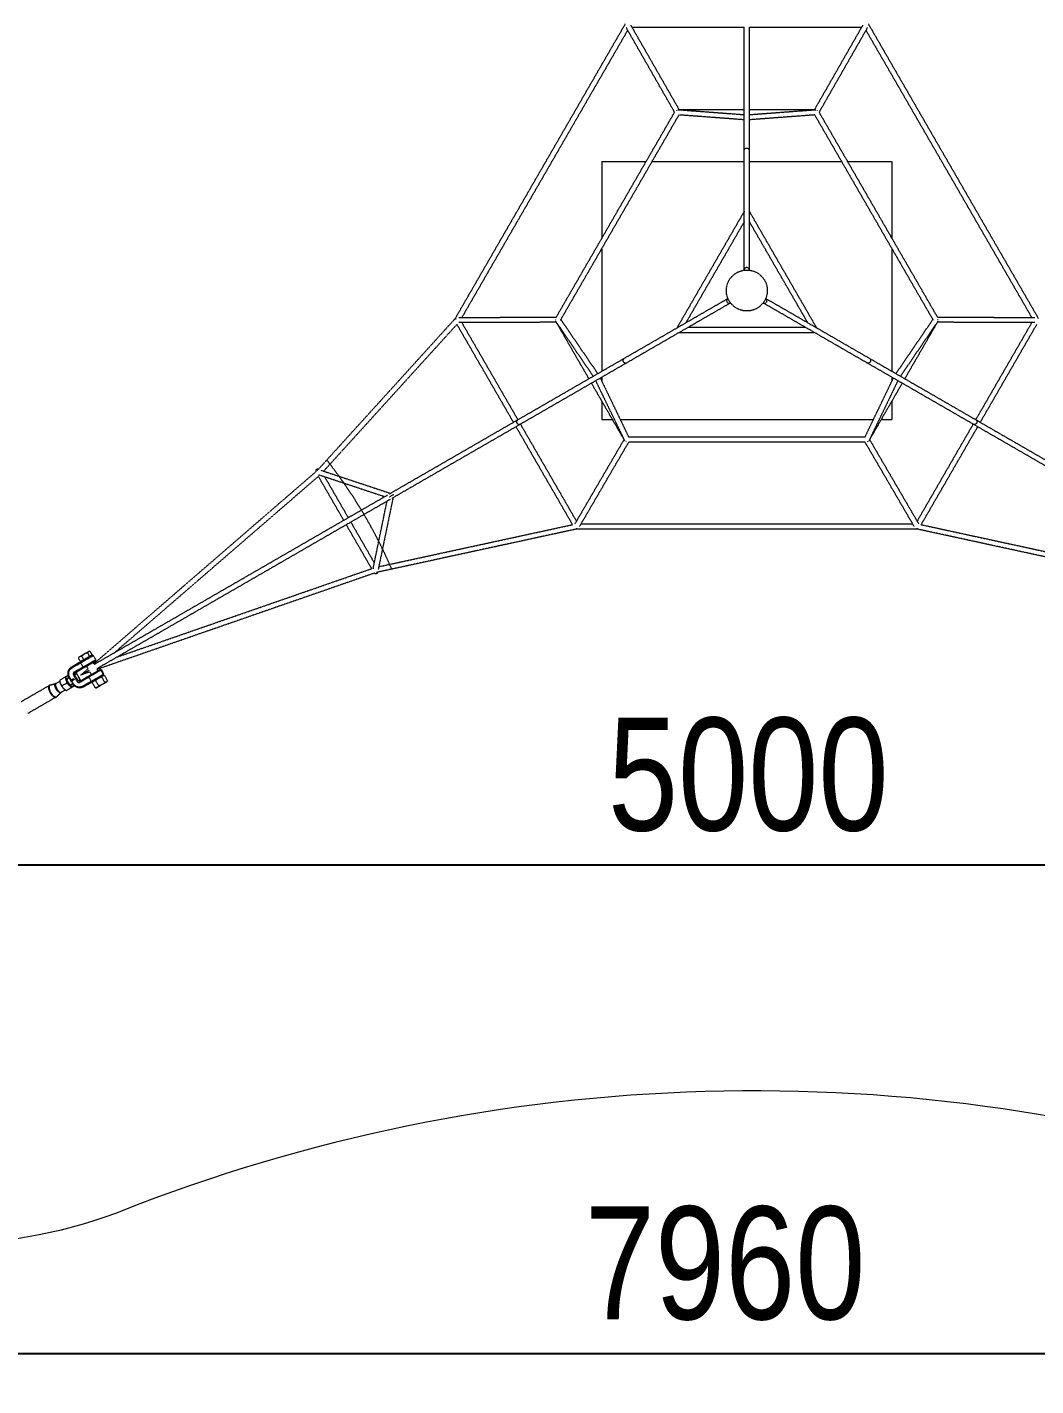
# Model space of a CAD drawing. Header units: millimetres. Extents: x -5039 to 4401, y -2892 to 4843.
# Drawn here: x -1809 to 1318, y -2892 to 1321 of the extents above; entities that cross this region are included whole.
import ezdxf

# ---------------------------------------------------------------- set-up
doc = ezdxf.new("R2010")
doc.units = ezdxf.units.MM
doc.linetypes.add('HIDDEN', pattern=[1.905, 1.27, -0.635])
for name, color, linetype in [('DIKOM_ЗОНА', 90, 'Continuous'), ('DIKOM_ОБЪЕКТ', 7, 'Continuous'), ('DIKOM_РАЗМЕР_ЗОНА', 7, 'Continuous'), ('DIKOM_РАЗМЕР_ОБЪЕКТА', 7, 'Continuous')]:
    doc.layers.add(name, color=color, linetype=linetype)
doc.styles.add('style1', font='arialbd.ttf', dxfattribs={"width": 0.8})
doc.dimstyles.new('1-50', dxfattribs={"dimtxt": 300, "dimasz": 200, "dimexe": 100, "dimexo": 0, "dimgap": 100, "dimtad": 1, "dimtxsty": 'style1', "dimcen": 200, "dimclrd": 7, "dimclre": 7, "dimclrt": 7, "dimadec": 1, "dimazin": 2, "dimtfac": 1, "dimtmove": 0, "dimatfit": 2, "dimfxl": 0, "dimlwd": 25, "dimlwe": 18, "dimarcsym": 0})

# ---------------------------------------------------------------- blocks, each defined once
blk = doc.blocks.new('*D2')
at = {"layer": 'Defpoints', "color": 0, "transparency": 16777216}
for p in [(2926.6, -897.7), (-2073, -927.6), (2926.6, -1276.3)]:
    blk.add_point(p, dxfattribs=at)
at = {"layer": 'DIKOM_РАЗМЕР_ОБЪЕКТА', "color": 7, "lineweight": 18, "transparency": 16777216}
for p, q in [((2926.6, -897.7), (2926.6, -1376.3)), ((-2073, -927.6), (-2073, -1376.3))]:
    blk.add_line(p, q, dxfattribs=at)
at = {"layer": 'DIKOM_РАЗМЕР_ОБЪЕКТА', "color": 7, "lineweight": 25, "transparency": 16777216}
blk.add_line((-1873, -1276.3), (2726.6, -1276.3), dxfattribs=at)
at = {"layer": 'DIKOM_РАЗМЕР_ОБЪЕКТА', "color": 7, "transparency": 16777216}
for points in [[(-1873, -1243), (-1873, -1309.7), (-2073, -1276.3)], [(2726.6, -1243), (2726.6, -1309.7), (2926.6, -1276.3)]]:
    blk.add_solid(points, dxfattribs=at)
at = {"layer": 'DIKOM_РАЗМЕР_ОБЪЕКТА', "color": 7, "transparency": 16777216, "insert": (426.8, -997.6), "char_height": 300, "attachment_point": 5, "style": 'style1'}
blk.add_mtext('{\\fArial|b0|i0|c204|p34;\\H1.16667x;5000}', dxfattribs=at)
blk = doc.blocks.new('*D3')
at = {"layer": 'Defpoints', "color": 0, "transparency": 16777216}
for p in [(822.4, 3342.8), (-3856.6, -927.6), (-2053, -927.6)]:
    blk.add_point(p, dxfattribs=at)
at = {"layer": 'DIKOM_РАЗМЕР_ОБЪЕКТА', "color": 7, "lineweight": 18, "transparency": 16777216}
for p, q in [((822.4, 3342.8), (-3956.6, 3342.8)), ((-2053, -927.6), (-3956.6, -927.6))]:
    blk.add_line(p, q, dxfattribs=at)
at = {"layer": 'DIKOM_РАЗМЕР_ОБЪЕКТА', "color": 7, "lineweight": 25, "transparency": 16777216}
blk.add_line((-3856.6, 3142.8), (-3856.6, -727.6), dxfattribs=at)
at = {"layer": 'DIKOM_РАЗМЕР_ОБЪЕКТА', "color": 7, "transparency": 16777216}
for points in [[(-3889.9, 3142.8), (-3823.2, 3142.8), (-3856.6, 3342.8)], [(-3889.9, -727.6), (-3823.2, -727.6), (-3856.6, -927.6)]]:
    blk.add_solid(points, dxfattribs=at)
at = {"layer": 'DIKOM_РАЗМЕР_ОБЪЕКТА', "color": 7, "transparency": 16777216, "insert": (-4135.3, 1207.6), "char_height": 300, "attachment_point": 5, "rotation": 90, "style": 'style1'}
blk.add_mtext('{\\fArial|b0|i0|c204|p34;\\H1.16667x;4270}', dxfattribs=at)
blk = doc.blocks.new('*D0')
at = {"layer": 'Defpoints', "color": 0, "transparency": 16777216}
for p in [(358.5, 4841.5), (-4563.2, -2451), (-2073, -2451)]:
    blk.add_point(p, dxfattribs=at)
at = {"layer": 'DIKOM_РАЗМЕР_ЗОНА', "color": 7, "lineweight": 18, "transparency": 16777216}
for p, q in [((358.5, 4841.5), (-4663.2, 4841.5)), ((-2073, -2451), (-4663.2, -2451))]:
    blk.add_line(p, q, dxfattribs=at)
at = {"layer": 'DIKOM_РАЗМЕР_ЗОНА', "color": 7, "lineweight": 25, "transparency": 16777216}
blk.add_line((-4563.2, 4641.5), (-4563.2, -2251), dxfattribs=at)
at = {"layer": 'DIKOM_РАЗМЕР_ЗОНА', "color": 7, "transparency": 16777216}
for points in [[(-4596.6, 4641.5), (-4529.9, 4641.5), (-4563.2, 4841.5)], [(-4596.6, -2251), (-4529.9, -2251), (-4563.2, -2451)]]:
    blk.add_solid(points, dxfattribs=at)
at = {"layer": 'DIKOM_РАЗМЕР_ЗОНА', "color": 7, "transparency": 16777216, "insert": (-4842, 1281.4), "char_height": 300, "attachment_point": 5, "rotation": 90, "style": 'style1'}
blk.add_mtext('{\\fArial|b0|i0|c204|p34;\\H1.16667x;7290}', dxfattribs=at)
blk = doc.blocks.new('*D1')
at = {"layer": 'Defpoints', "color": 0, "transparency": 16777216}
for p in [(4399.8, -888), (-3556.8, -927.6), (4399.8, -2791.6)]:
    blk.add_point(p, dxfattribs=at)
at = {"layer": 'DIKOM_РАЗМЕР_ЗОНА', "color": 7, "lineweight": 18, "transparency": 16777216}
for p, q in [((4399.8, -888), (4399.8, -2891.6)), ((-3556.8, -927.6), (-3556.8, -2891.6))]:
    blk.add_line(p, q, dxfattribs=at)
at = {"layer": 'DIKOM_РАЗМЕР_ЗОНА', "color": 7, "lineweight": 25, "transparency": 16777216}
blk.add_line((-3356.8, -2791.6), (4199.8, -2791.6), dxfattribs=at)
at = {"layer": 'DIKOM_РАЗМЕР_ЗОНА', "color": 7, "transparency": 16777216}
for points in [[(-3356.8, -2758.3), (-3356.8, -2825), (-3556.8, -2791.6)], [(4199.8, -2758.3), (4199.8, -2825), (4399.8, -2791.6)]]:
    blk.add_solid(points, dxfattribs=at)
at = {"layer": 'DIKOM_РАЗМЕР_ЗОНА', "color": 7, "transparency": 16777216, "insert": (354.9, -2512.9), "char_height": 300, "attachment_point": 5, "style": 'style1'}
blk.add_mtext('{\\fArial|b0|i0|c204|p34;\\H1.16667x;7960}', dxfattribs=at)

msp = doc.modelspace()

# ---------------------------------------------------------------- linework, layer by layer
at = {"layer": 'DIKOM_ЗОНА', "color": 3, "lineweight": 15}
msp.add_lwpolyline([(-2918.292, 277.042, 0.20672135), (-1077.954, 3342.828, -0.95849949), (1916.663, 3469.796, 0.19801414), (3714.001, 309.588, -0.96470152), (2180.849, -2266.811, 0.17582745), (-1468.121, -2330.618, -0.90099565)], format="xyb", close=True, dxfattribs=at)
at = {"layer": 'DIKOM_ОБЪЕКТ', "color": 7, "linetype": 'HIDDEN', "lineweight": 15}
for p, q in [((-481.681, 417.3), (45.63, 1330.63)), ((52.953, 1311.314), (-461.291, 420.616)), ((198.421, 1056.98), (48.356, 1319.351)), ((62.202, 1327.37), (212.288, 1064.961)), ((414.361, 1319.37), (66.777, 1319.37)), ((414.361, 939.185), (414.361, 1320.611)), ((430.361, 939.185), (430.361, 1320.611)), ((777.944, 1319.37), (430.361, 1319.37)), ((632.434, 1064.961), (782.52, 1327.37)), ((796.366, 1319.351), (646.301, 1056.98)), ((1306.013, 420.616), (791.769, 1311.314)), ((799.092, 1330.63), (1326.403, 417.3)), ((-168.298, 421.804), (198.421, 1056.98)), ((203.884, 1063.48), (205.188, 1061.221)), ((208.426, 1064.925), (414.361, 1049.54)), ((212.288, 1064.961), (414.361, 1064.961)), ((430.361, 1064.961), (632.434, 1064.961)), ((430.361, 1049.54), (636.296, 1064.925)), ((640.838, 1063.48), (639.534, 1061.221)), ((646.301, 1056.98), (1013.02, 421.804)), ((-154.227, 414.175), (212.063, 1048.609)), ((414.361, 1033.495), (212.063, 1048.609)), ((632.659, 1048.609), (430.361, 1033.495)), ((632.659, 1048.609), (998.949, 414.175)), ((414.361, 568.075), (414.361, 938.862)), ((430.361, 568.075), (430.361, 938.862)), ((-27.639, 904.238), (110.235, 904.238)), ((-27.639, 904.238), (-27.639, 665.432)), ((128.711, 904.238), (414.361, 904.238)), ((430.361, 904.238), (716.011, 904.238)), ((734.487, 904.238), (872.361, 904.238)), ((872.361, 904.238), (872.361, 665.432)), ((414.361, 749.738), (205.749, 388.412)), ((414.361, 717.738), (233.464, 404.416)), ((638.973, 388.412), (430.361, 749.738)), ((611.258, 404.416), (430.361, 717.738)), ((-27.639, 633.432), (-27.639, 253.668)), ((872.361, 633.432), (872.361, 253.668)), ((41.969, 293.856), (363.182, 479.308)), ((371.223, 465.475), (49.965, 279.997)), ((794.756, 279.997), (473.499, 465.475)), ((481.54, 479.308), (802.753, 293.856)), ((-470.55, 420.579), (-168.298, 421.804)), ((1013.02, 421.804), (1315.272, 420.579)), ((-909.403, -53.763), (-481.684, 417.298)), ((-476.627, 399.066), (-889.65, -55.811)), ((-476.627, 399.066), (-301.421, 95.6)), ((-168.276, 405.804), (-470.572, 404.578)), ((-461.356, 404.616), (-287.564, 103.6)), ((-171.195, 413.823), (-168.587, 413.823)), ((-53.884, 238.515), (-170.253, 409.281)), ((-67.24, 230.804), (-168.276, 405.804)), ((-154.227, 414.175), (-39.989, 246.537)), ((241.464, 390.559), (603.258, 390.559)), ((884.711, 246.537), (998.949, 414.175)), ((1014.975, 409.281), (898.606, 238.515)), ((1012.998, 405.804), (911.962, 230.804)), ((1315.294, 404.578), (1012.998, 405.804)), ((1015.917, 413.823), (1013.309, 413.823)), ((1132.286, 103.6), (1306.078, 404.616)), ((1146.143, 95.6), (1321.349, 399.066)), ((213.751, 374.559), (630.971, 374.559)), ((-288.634, 102.982), (41.676, 293.687)), ((49.937, 279.981), (-280.736, 89.067)), ((49.965, 279.997), (49.955, 279.991)), ((794.767, 279.991), (794.756, 279.997)), ((1125.458, 89.067), (794.785, 279.981)), ((803.046, 293.687), (1133.355, 102.982)), ((41.797, 41.948), (-59.24, 216.948)), ((43.813, 38.509), (-45.884, 224.658)), ((-31.989, 232.681), (56.071, 49.929)), ((-27.639, 235.195), (-27.639, 223.652)), ((788.651, 49.929), (876.711, 232.681)), ((890.606, 224.658), (800.909, 38.509)), ((903.962, 216.948), (802.925, 41.948)), ((872.361, 235.195), (872.361, 223.652)), ((-27.639, 162.214), (-27.639, 104.238)), ((872.361, 162.214), (872.361, 104.238)), ((-685.716, -126.273), (-288.862, 102.851)), ((-280.964, 88.935), (-677.664, -140.099)), ((-288.815, 102.877), (-288.799, 102.887)), ((-279.564, 89.743), (-105.773, -211.273)), ((-27.639, 104.238), (5.834, 104.238)), ((29.902, 104.238), (814.82, 104.238)), ((838.888, 104.238), (872.361, 104.238)), ((950.495, -211.273), (1124.286, 89.743)), ((1522.385, -140.099), (1125.686, 88.935)), ((1133.521, 102.887), (1133.537, 102.877)), ((1133.584, 102.851), (1530.438, -126.273)), ((-293.421, 81.743), (-118.215, -221.723)), ((788.651, 49.929), (56.071, 49.929)), ((962.936, -221.723), (1138.143, 81.743)), ((-110.413, -219.235), (41.797, 41.948)), ((55.642, 33.929), (-96.546, -227.217)), ((47.282, 35.41), (48.586, 37.669)), ((789.079, 33.929), (55.642, 33.929)), ((941.267, -227.217), (789.079, 33.929)), ((796.136, 37.669), (797.44, 35.41)), ((802.925, 41.948), (955.135, -219.235)), ((-1602.655, -653.446), (-913.86, -57.627)), ((-905.925, -71.918), (-1536.838, -617.669)), ((-827.336, -208.038), (-905.925, -71.918)), ((-701.151, -135.184), (-902.592, -68.376)), ((-897.955, -53.056), (-682.606, -124.478)), ((-886.393, -73.748), (-813.48, -200.038)), ((-1600.674, -654.525), (-691.878, -129.831)), ((-683.878, -143.688), (-1592.674, -668.381)), ((-736.013, -356.898), (-693.151, -149.041)), ((-674.606, -138.334), (-720.428, -360.543)), ((-685.951, -135.647), (-680.064, -132.248)), ((-680.064, -132.248), (-672.448, -127.851)), ((-740.747, -358.014), (-819.336, -221.894)), ((-805.48, -213.894), (-732.566, -340.184)), ((-104.954, -235.218), (-726.764, -370.103)), ((-718.661, -351.973), (-118.215, -221.723)), ((949.672, -235.217), (-104.95, -235.217)), ((-91.883, -219.217), (936.605, -219.217)), ((1571.486, -370.103), (949.676, -235.218)), ((962.936, -221.723), (1563.383, -351.973)), ((-732.339, -372.032), (-1592.73, -670.636)), ((-1528.838, -631.525), (-740.747, -358.014)), ((-1645.749, -630.897), (-1648.154, -632.285)), ((-1631.936, -622.922), (-1645.088, -630.515)), ((-1643.037, -650.115), (-1604.084, -627.626)), ((-1633.237, -640.069), (-1639.533, -629.164)), ((-1618.751, -615.309), (-1630.793, -622.261)), ((-1615.291, -629.708), (-1624.264, -634.889)), ((-1615.291, -629.708), (-1621.587, -618.803)), ((-1616.978, -614.285), (-1615.096, -614.285)), ((-1611.405, -627.465), (-1615.291, -629.708)), ((-1607.52, -625.222), (-1613.816, -614.316)), ((-1607.52, -625.222), (-1611.405, -627.465)), ((-1611.005, -628.158), (-1611.405, -627.465)), ((-1609.878, -626.583), (-1609.478, -627.276)), ((-1604.081, -627.624), (-1596.581, -640.614)), ((-1641.947, -646.022), (-1670.835, -662.7)), ((-1670.456, -665.946), (-1643.037, -650.115)), ((-1635.537, -663.106), (-1662.956, -678.936)), ((-1660.335, -680.887), (-1631.453, -664.212)), ((-1643.413, -645.944), (-1649.709, -635.039)), ((-1649.284, -634.241), (-1648.155, -632.285)), ((-1638.325, -643.007), (-1643.413, -645.944)), ((-1643.037, -650.115), (-1635.537, -663.106)), ((-1642.472, -687.889), (-1620.232, -668.65)), ((-1642.275, -687.78), (-1616.44, -672.865)), ((-1640.655, -645.276), (-1641.055, -644.583)), ((-1633.237, -640.069), (-1638.325, -643.007)), ((-1635.537, -663.106), (-1598.49, -641.717)), ((-1624.264, -634.889), (-1633.237, -640.069)), ((-1620.232, -668.65), (-1624.959, -660.462)), ((-1580.49, -672.893), (-1617.537, -694.283)), ((-1605.192, -649.05), (-1602.655, -653.446)), ((-1604.174, -648.462), (-1601.749, -652.663)), ((-1599.334, -645.668), (-1597.685, -644.716)), ((-1592.73, -670.636), (-1590.192, -675.031)), ((-1591.599, -670.243), (-1589.174, -674.443)), ((-1580.49, -672.893), (-1578.584, -671.793)), ((-1580.49, -672.893), (-1572.99, -685.884)), ((-1578.581, -671.791), (-1571.081, -684.782)), ((-1738.45, -719.346), (-1720.723, -714.31)), ((-1737.545, -718.965), (-1720.145, -714.049)), ((-1718.867, -713.526), (-1706.688, -706.494)), ((-1706.865, -703.075), (-1691.924, -694.448)), ((-1686.511, -713.32), (-1701.452, -721.946)), ((-1686.706, -691.436), (-1691.924, -694.448)), ((-1683.7, -689.7), (-1686.26, -691.178)), ((-1678.505, -695.996), (-1683.936, -699.132)), ((-1683.328, -696.818), (-1683.402, -698.694)), ((-1676.302, -699.822), (-1678.259, -696.432)), ((-1672.986, -702.156), (-1676.783, -695.579)), ((-1667.505, -715.049), (-1672.936, -718.184)), ((-1666.283, -713.766), (-1670.08, -707.189)), ((-1667.759, -714.618), (-1669.716, -711.228)), ((-1666.283, -713.766), (-1667.758, -714.617)), ((-1661.6, -686.813), (-1665.065, -688.814)), ((-1665.065, -688.814), (-1654.565, -707.001)), ((-1661.6, -686.813), (-1655.992, -683.576)), ((-1651.1, -705), (-1661.6, -686.813)), ((-1655.992, -683.576), (-1645.492, -701.762)), ((-1655.738, -683.429), (-1645.238, -701.615)), ((-1651.1, -705), (-1654.565, -707.001)), ((-1651.1, -705), (-1645.492, -701.762)), ((-1645.335, -706.868), (-1616.453, -690.192)), ((-1644.956, -710.113), (-1617.537, -694.283)), ((-1614.686, -678.255), (-1642.468, -687.897)), ((-1610.037, -707.273), (-1637.456, -723.104)), ((-1634.835, -725.054), (-1605.953, -708.379)), ((-1610.037, -707.273), (-1617.537, -694.283)), ((-1609.959, -686.443), (-1614.686, -678.255)), ((-1610.037, -707.273), (-1572.99, -685.884)), ((-1597.645, -727.633), (-1607.209, -711.069)), ((-1606.759, -710.224), (-1605.564, -708.155)), ((-1586.876, -721.416), (-1596.439, -704.851)), ((-1567.883, -710.45), (-1577.446, -693.885)), ((-1575.923, -717.056), (-1563.181, -709.7)), ((-1572.99, -685.884), (-1571.084, -684.783)), ((-1572.569, -689.105), (-1570.577, -689.105)), ((-1569.222, -689.137), (-1559.659, -705.702)), ((-1562.659, -709.399), (-1561.308, -708.619)), ((-1560.308, -706.891), (-1561.304, -708.616)), ((-1827.311, -770.362), (-1740.48, -720.23)), ((-1719.48, -756.604), (-1806.311, -806.735)), ((-1704.474, -742.453), (-1717.699, -755.288)), ((-1703.959, -742.083), (-1716.917, -754.694)), ((-1690.69, -734.208), (-1702.867, -741.238)), ((-1687.815, -736.07), (-1672.874, -727.444)), ((-1672.874, -727.444), (-1667.656, -724.432)), ((-1672.29, -717.941), (-1670.628, -718.814)), ((-1667.178, -724.156), (-1664.65, -722.696)), ((-1594.299, -727.666), (-1596.689, -727.666)), ((-1591.067, -725.8), (-1577.133, -717.755))]:
    msp.add_line(p, q, dxfattribs=at)
msp.add_circle((422.361, 504.238), 63.5, dxfattribs=at)
for centre, radius, start, end in [((46.7, 285.696), 6.568, 268.343085, 299.527776), ((798.022, 285.696), 6.568, 240.472224, 271.656915), ((-2057.03, -951.057), 1500, 23.220854, 38.304067), ((-897.388, -52.798), 16.424, 244.492031, 251.528207), ((-719.921, -360.181), 16.424, 168.471793, 175.507969), ((-1606.679, -629.124), 3, 30, 120), ((-1637.4, -641.085), 13.714, 150.061044, 153.840564), ((-1640.425, -648.605), 3.017, 153.140612, 210.030524), ((-1640.454, -648.624), 3, 120, 152.573134), ((-1632.923, -661.598), 3.017, 209.969476, 266.859388), ((-1632.954, -661.614), 3, 267.426866, 300), ((-1599.179, -642.114), 3, 300, 30), ((-1581.179, -673.291), 3, 30, 120), ((-1722.954, -706.443), 8.177, 285.833412, 299.984963), ((-1719.148, -717.058), 3.168, 99.637653, 119.806408), ((-1721.383, -709.193), 5.01, 285.862613, 296.447908), ((-1710.485, -734.17), 51.913, 54.533207, 58.93893), ((-1682.332, -700.559), 2.15, 101.383908, 119.851987), ((-1614.954, -692.791), 3, 120, 152.573567), ((-1607.423, -705.766), 3.017, 209.968555, 266.861426), ((-1607.454, -705.782), 3, 267.426433, 300), ((-1594.183, -717.467), 14.513, 150.060631, 153.840436), ((-1573.679, -686.282), 3, 300, 30), ((-1736.219, -727.212), 8.177, 105.833412, 119.984962), ((-1734.261, -730.606), 12.095, 106.579052, 119.033557), ((-1736.477, -722.773), 3.954, 105.66476, 119.932294), ((-1723.396, -749.423), 8.177, 300.015038, 314.166588), ((-1725.356, -746.03), 12.095, 300.966443, 313.420948), ((-1719.68, -751.866), 3.954, 300.067706, 314.33524), ((-1698.777, -748.319), 8.177, 120.015037, 134.166588), ((-1706.067, -739.715), 3.168, 300.193592, 320.362347), ((-1700.373, -745.584), 5.01, 123.552092, 134.137387), ((-1673.37, -716.082), 2.15, 300.148013, 318.616092), ((-1716.145, -723.66), 51.504, 1.072539, 5.516416), ((-1596.673, -713.153), 14.513, 266.159564, 269.939369)]:
    msp.add_arc(centre, radius, start, end, dxfattribs=at)
for points, knots in [([(414.361, 938.862), (414.36, 939.336), (414.467, 940.274), (415.087, 942.099), (416.605, 944.096), (419.266, 945.657), (421.322, 946.016), (422.361, 946.016)], [0, 0, 0, 0, 1.42158453, 2.81778327, 5.7434726, 8.79393727, 11.91098301, 11.91098301, 11.91098301, 11.91098301]), ([(422.361, 946.016), (422.889, 946.016), (423.929, 945.923), (425.92, 945.384), (428.117, 944.096), (429.928, 941.713), (430.363, 939.801), (430.361, 938.862)], [0, 0, 0, 0, 1.58575566, 3.11704574, 6.16751041, 9.09319974, 11.91098301, 11.91098301, 11.91098301, 11.91098301]), ([(-481.681, 417.26), (-481.663, 417.2), (-481.532, 417.033), (-481.153, 416.666), (-480.752, 416.307), (-480.281, 415.907), (-479.929, 415.617), (-479.766, 415.485)], [-37.83758767, -37.83758767, -37.83758767, -37.83758767, -35.84817243, -34.80344478, -33.72926217, -32.63432715, -31.78341137, -31.78341137, -31.78341137, -31.78341137]), ([(-156.141, 413.823), (-155.953, 413.823), (-155.561, 413.823), (-155.068, 413.823), (-154.579, 413.823), (-154.43, 413.823), (-154.43, 413.823)], [-32.13019213, -32.13019213, -32.13019213, -32.13019213, -31.24582388, -30.14331236, -29.08506304, -27.09221818, -27.09221818, -27.09221818, -27.09221818]), ([(1000.863, 413.823), (1000.675, 413.823), (1000.283, 413.823), (999.789, 413.823), (999.301, 413.823), (999.152, 413.823), (999.152, 413.823)], [22.05424422, 22.05424422, 22.05424422, 22.05424422, 22.93861247, 24.04112399, 25.09937331, 27.09221818, 27.09221818, 27.09221818, 27.09221818]), ([(38.611, 287.104), (38.587, 287.456), (38.581, 288.146), (38.751, 289.503), (39.475, 291.707), (40.851, 293.217), (41.969, 293.856)], [0, 0, 0, 0, 1.06016447, 2.06419547, 4.09786194, 7.95132734, 7.95132734, 7.95132734, 7.95132734]), ([(46.51, 279.131), (46.018, 279.143), (45.042, 279.27), (43.132, 279.922), (40.143, 282.03), (38.754, 285.023), (38.611, 287.104)], [0, 0, 0, 0, 1.47433958, 2.94129105, 6.02118288, 12.26663146, 12.26663146, 12.26663146, 12.26663146]), ([(806.111, 287.104), (806.074, 286.584), (805.906, 285.56), (805.207, 283.591), (803.72, 281.425), (801.182, 279.633), (799.193, 279.153), (798.212, 279.131)], [0, 0, 0, 0, 1.56228576, 3.10054239, 6.24544859, 9.32534041, 12.26663146, 12.26663146, 12.26663146, 12.26663146]), ([(802.753, 293.856), (803.033, 293.695), (803.56, 293.334), (804.504, 292.46), (805.841, 290.522), (806.209, 288.463), (806.111, 287.104)], [0, 0, 0, 0, 0.96973359, 1.90733977, 3.8534654, 7.95132734, 7.95132734, 7.95132734, 7.95132734]), ([(-291.187, 96.695), (-291.235, 97.03), (-291.292, 97.682), (-291.254, 98.935), (-290.942, 100.385), (-290.112, 101.881), (-289.276, 102.61), (-288.815, 102.877)], [0, 0, 0, 0, 1.01659142, 1.95978213, 3.75482991, 5.42749331, 7.02622603, 7.02622603, 7.02622603, 7.02622603]), ([(-283.727, 88.468), (-284.163, 88.519), (-285.035, 88.722), (-286.761, 89.51), (-288.704, 91.121), (-290.415, 93.694), (-291.042, 95.685), (-291.187, 96.695)], [0, 0, 0, 0, 1.31530612, 2.67461519, 5.65917509, 8.79541897, 11.85456198, 11.85456198, 11.85456198, 11.85456198]), ([(-280.782, 89.04), (-280.993, 88.917), (-281.446, 88.702), (-282.41, 88.432), (-283.199, 88.407), (-283.727, 88.468)], [-16.61630587, -16.61630587, -16.61630587, -16.61630587, -15.61519589, -14.56893683, -12.57518612, -12.57518612, -12.57518612, -12.57518612]), ([(1128.449, 88.468), (1127.921, 88.407), (1127.132, 88.432), (1126.168, 88.702), (1125.715, 88.917), (1125.504, 89.04)], [37.76686062, 37.76686062, 37.76686062, 37.76686062, 39.76061133, 40.80687039, 41.80798037, 41.80798037, 41.80798037, 41.80798037]), ([(1135.909, 96.695), (1135.836, 96.19), (1135.609, 95.193), (1134.852, 93.265), (1133.426, 91.121), (1131.141, 89.226), (1129.337, 88.57), (1128.449, 88.468)], [0, 0, 0, 0, 1.52996336, 3.05914301, 6.19538689, 9.17994679, 11.85456198, 11.85456198, 11.85456198, 11.85456198]), ([(1133.537, 102.877), (1133.761, 102.747), (1134.196, 102.437), (1134.961, 101.652), (1135.664, 100.385), (1136.047, 98.601), (1136.001, 97.341), (1135.909, 96.695)], [0, 0, 0, 0, 0.77680537, 1.59873272, 3.27139612, 5.0664439, 7.02622603, 7.02622603, 7.02622603, 7.02622603]), ([(-914.273, -54.572), (-914.328, -55.297), (-914.228, -56.328), (-913.955, -57.331), (-913.86, -57.627)], [0, 0, 0, 0, 2.80239954, 3.9888207, 3.9888207, 3.9888207, 3.9888207]), ([(-906.301, -50.348), (-906.83, -50.225), (-907.853, -50.05), (-909.748, -50.019), (-911.88, -50.507), (-913.771, -52.199), (-914.211, -53.783), (-914.273, -54.572)], [0, 0, 0, 0, 1.63508716, 3.08595849, 5.70282281, 8.03237453, 10.43043861, 10.43043861, 10.43043861, 10.43043861]), ([(-104.985, -235.197), (-105.028, -235.151), (-105.107, -234.954), (-105.235, -234.442), (-105.345, -233.916), (-105.456, -233.308), (-105.531, -232.858), (-105.565, -232.651)], [12.57685984, 12.57685984, 12.57685984, 12.57685984, 14.56627508, 15.61100273, 16.68518534, 17.78012036, 18.63103614, 18.63103614, 18.63103614, 18.63103614]), ([(949.707, -235.197), (949.75, -235.151), (949.829, -234.954), (949.957, -234.442), (950.067, -233.916), (950.178, -233.308), (950.253, -232.858), (950.286, -232.651)], [-37.83758767, -37.83758767, -37.83758767, -37.83758767, -35.84817243, -34.80344478, -33.72926217, -32.63432715, -31.78341137, -31.78341137, -31.78341137, -31.78341137]), ([(-729.899, -373.917), (-730.555, -373.601), (-731.398, -372.999), (-732.13, -372.261), (-732.339, -372.032)], [0, 0, 0, 0, 2.80239954, 3.9888207, 3.9888207, 3.9888207, 3.9888207]), ([(-722.255, -369.125), (-722.413, -369.644), (-722.774, -370.618), (-723.694, -372.274), (-725.183, -373.877), (-727.594, -374.668), (-729.185, -374.257), (-729.899, -373.917)], [0, 0, 0, 0, 1.63508716, 3.08595849, 5.70282281, 8.03237453, 10.43043861, 10.43043861, 10.43043861, 10.43043861]), ([(-1645.425, -630.709), (-1644.561, -630.211), (-1643.622, -629.846), (-1641.647, -629.353), (-1640.608, -629.219), (-1639.533, -629.164)], [3, 3, 3, 3, 3.5, 3.5, 4, 4, 4, 4]), ([(-1631.364, -622.591), (-1629.841, -621.712), (-1628.243, -620.967), (-1624.974, -619.727), (-1623.296, -619.224), (-1621.587, -618.803)], [2.04719755, 2.04719755, 2.04719755, 2.04719755, 2.54719755, 2.54719755, 3.04719755, 3.04719755, 3.04719755, 3.04719755]), ([(-1621.587, -618.803), (-1621.198, -618.015), (-1620.756, -617.287), (-1619.739, -616.054), (-1619.162, -615.547), (-1618.505, -615.167)], [2, 2, 2, 2, 2.5, 2.5, 3, 3, 3, 3]), ([(-1618.505, -615.167), (-1617.848, -614.788), (-1617.104, -614.538), (-1615.525, -614.277), (-1614.687, -614.259), (-1613.816, -614.316)], [3, 3, 3, 3, 3.5, 3.5, 4, 4, 4, 4]), ([(-1678.259, -696.432), (-1681.6, -690.646), (-1682.75, -683.868), (-1681.402, -677.555), (-1680.042, -671.183), (-1676.245, -665.824), (-1670.835, -662.7)], [0, 0, 0, 0, 20.33835083, 20.33835083, 20.33835083, 40.87682634, 40.87682634, 40.87682634, 40.87682634]), ([(-1701.452, -721.946), (-1702.299, -720.64), (-1703.078, -719.281), (-1704.443, -716.406), (-1705.029, -714.88), (-1705.488, -713.278)], [-3, -3, -3, -3, -2.5, -2.5, -2, -2, -2, -2]), ([(-1687.888, -703.117), (-1687.429, -704.718), (-1687.097, -706.391), (-1686.659, -709.801), (-1686.548, -711.547), (-1686.511, -713.32)], [-5, -5, -5, -5, -4.5, -4.5, -4, -4, -4, -4]), ([(-1676.306, -699.824), (-1676.205, -699.998), (-1675.975, -700.335), (-1675.439, -700.97), (-1674.699, -701.624), (-1673.908, -702.093), (-1673.322, -702.233), (-1673.083, -702.194), (-1672.986, -702.156)], [0, 0, 0, 0, 0.60356452, 1.22387477, 2.48552501, 3.56257338, 3.95547784, 4.27080969, 4.27080969, 4.27080969, 4.27080969]), ([(-1672.986, -702.156), (-1671.584, -701.596), (-1669.174, -700.677), (-1666.357, -699.768), (-1664.645, -699.376), (-1663.762, -699.275), (-1663.117, -699.304), (-1662.683, -699.562), (-1662.674, -699.964), (-1662.788, -700.271), (-1663.023, -700.719), (-1663.517, -701.37), (-1664.76, -702.709), (-1666.97, -704.687), (-1668.952, -706.303), (-1670.08, -707.189)], [0, 0, 0, 0, 4.52881814, 7.73569851, 8.87602633, 9.7903833, 10.39762988, 10.80133903, 11.20341627, 11.46817964, 11.81477676, 12.70291133, 13.91982298, 17.2893395, 21.59249834, 21.59249834, 21.59249834, 21.59249834]), ([(-1670.08, -707.189), (-1670.161, -707.254), (-1670.315, -707.442), (-1670.486, -708.019), (-1670.477, -708.939), (-1670.238, -710.104), (-1669.922, -710.876), (-1669.72, -711.23)], [0, 0, 0, 0, 0.31558375, 0.70811481, 1.7855829, 3.04749462, 4.27067225, 4.27067225, 4.27067225, 4.27067225]), ([(-1634.835, -725.054), (-1640.245, -728.178), (-1646.785, -728.786), (-1652.983, -726.778), (-1659.124, -724.789), (-1664.419, -720.404), (-1667.759, -714.618)], [0, 0, 0, 0, 20.53847551, 20.53847551, 20.53847551, 40.87682634, 40.87682634, 40.87682634, 40.87682634]), ([(-1607.209, -711.069), (-1606.589, -710.113), (-1605.917, -709.231), (-1604.514, -707.779), (-1603.795, -707.183), (-1603.014, -706.691)], [5.188790205, 5.188790205, 5.188790205, 5.188790205, 5.688790205, 5.688790205, 6.126313028, 6.126313028, 6.126313028, 6.126313028]), ([(-1596.439, -704.851), (-1595.149, -703.508), (-1593.8, -702.235), (-1591.113, -700.042), (-1589.786, -699.095), (-1588.394, -698.25)], [-3, -3, -3, -3, -2.5, -2.5, -2.062492655, -2.062492655, -2.062492655, -2.062492655]), ([(-1577.446, -693.885), (-1577.036, -693.052), (-1576.567, -692.282), (-1575.558, -691.058), (-1575.031, -690.575), (-1574.442, -690.195)], [5, 5, 5, 5, 5.5, 5.5, 5.937538135, 5.937538135, 5.937538135, 5.937538135]), ([(-1573.92, -689.894), (-1573.292, -689.572), (-1572.599, -689.355), (-1571.031, -689.095), (-1570.144, -689.077), (-1569.222, -689.137)], [0.0625, 0.0625, 0.0625, 0.0625, 0.5, 0.5, 1, 1, 1, 1]), ([(-1562.92, -709.549), (-1563.615, -709.95), (-1564.385, -710.211), (-1566.054, -710.491), (-1566.956, -710.511), (-1567.883, -710.45)], [3, 3, 3, 3, 3.5, 3.5, 4, 4, 4, 4]), ([(-1559.659, -705.702), (-1560.067, -706.53), (-1560.527, -707.289), (-1561.602, -708.599), (-1562.225, -709.148), (-1562.92, -709.549)], [2, 2, 2, 2, 2.5, 2.5, 3, 3, 3, 3]), ([(-1687.815, -736.07), (-1689.333, -735.152), (-1690.789, -734.183), (-1693.523, -732.098), (-1694.806, -730.974), (-1695.963, -729.776)], [2.04719755, 2.04719755, 2.04719755, 2.04719755, 2.54719755, 2.54719755, 3.04719755, 3.04719755, 3.04719755, 3.04719755]), ([(-1678.363, -719.615), (-1677.206, -720.813), (-1676.178, -722.084), (-1674.37, -724.703), (-1673.582, -726.058), (-1672.874, -727.444)], [0, 0, 0, 0, 0.5, 0.5, 1, 1, 1, 1]), ([(-1591.41, -725.998), (-1592.324, -726.526), (-1593.318, -726.911), (-1595.408, -727.434), (-1596.508, -727.575), (-1597.645, -727.633)], [0, 0, 0, 0, 0.5, 0.5, 1, 1, 1, 1]), ([(-1576.529, -717.406), (-1578.141, -718.337), (-1579.832, -719.125), (-1583.291, -720.438), (-1585.067, -720.97), (-1586.876, -721.416)], [-5, -5, -5, -5, -4.5, -4.5, -4, -4, -4, -4])]:
    msp.add_open_spline(points, degree=3, knots=knots, dxfattribs=at)
for points, weights, degree, knots in [([(430.343, 567.234), (430.361, 567.486), (430.361, 567.738), (430.361, 575.297), (422.361, 575.297), (414.361, 575.297), (414.361, 567.738), (414.361, 567.486), (414.379, 567.234)], [1, 0.999377771085, 1, 0.707106781187, 1, 0.707106781187, 1, 0.999377771084, 1], 2, [0, 0, 0, 0.50411559, 0.50411559, 13.07048621, 13.07048621, 25.63685682, 25.63685682, 26.14097241, 26.14097241, 26.14097241]), ([(359.706, 472.488), (360.082, 464.596), (367.744, 464.596), (369.959, 464.59), (371.796, 465.827)], [1, 0.707106781187, 1, 0.956038398768, 1], 2, [-50.26548246, -50.26548246, -50.26548246, -37.69911184, -37.69911184, -33.40179074, -33.40179074, -33.40179074]), ([(472.926, 465.827), (474.763, 464.59), (476.977, 464.596), (484.64, 464.596), (485.016, 472.488), (485.257, 477.535), (480.908, 479.652)], [1, 0.956038398769, 1, 0.707106781187, 1, 0.790557790218, 0.880651632626], 2, [0, 0, 0, 4.2973211, 4.2973211, 16.86369172, 16.86369172, 25.84965746, 25.84965746, 25.84965746]), ([(-1608.182, -626.527), (-1608.11, -626.486), (-1609.834, -627.481), (-1615.81, -630.932), (-1629.228, -638.678), (-1641.58, -645.81), (-1641.947, -646.022)], [0.897738348924, 0.922086361085, 1, 0.773342141338, 1, 0.787513587374, 0.973429205167], 2, [5.27469502, 5.27469502, 5.27469502, 5.74680153, 5.74680153, 7.1202023, 7.1202023, 8.40773322, 8.40773322, 8.40773322]), ([(-1631.453, -664.212), (-1631.608, -664.301), (-1618.728, -656.865), (-1605.31, -649.118), (-1599.334, -645.668)], [0.986276574964, 0.780425199421, 1, 0.773342141338, 1], 2, [3.57930255, 3.57930255, 3.57930255, 4.90978454, 4.90978454, 6.28318531, 6.28318531, 6.28318531]), ([(-1616.453, -690.192), (-1616.608, -690.282), (-1603.728, -682.846), (-1590.31, -675.099), (-1584.334, -671.648)], [0.986276574964, 0.780425199421, 1, 0.773342141338, 1], 2, [-10.55786439, -10.55786439, -10.55786439, -9.2273824, -9.2273824, -7.85398163, -7.85398163, -7.85398163]), ([(-1704.474, -742.453), (-1710.549, -745.961), (-1718.673, -731.889), (-1726.797, -717.817), (-1720.723, -714.31)], [1, 0.707106781187, 1, 0.707106781187, 1], 2, [3.36506925, 3.36506925, 3.36506925, 4.93586558, 4.93586558, 6.50666191, 6.50666191, 6.50666191]), ([(-1718.867, -713.526), (-1724.849, -716.979), (-1716.849, -730.836), (-1708.849, -744.692), (-1702.867, -741.238)], [1, 0.707106781187, 1, 0.707106781187, 1], 2, [0, 0, 0, 1.57079633, 1.57079633, 3.14159265, 3.14159265, 3.14159265]), ([(-1670.608, -718.803), (-1675.356, -721.544), (-1681.706, -710.546), (-1688.056, -699.547), (-1683.308, -696.806)], [1, 0.707106781187, 1, 0.707106781187, 1], 2, [4.14159265, 4.14159265, 4.14159265, 5.71238898, 5.71238898, 7.28318531, 7.28318531, 7.28318531]), ([(-1676.686, -699.157), (-1676.172, -702.481), (-1674.063, -706.133), (-1671.955, -709.785), (-1669.333, -711.893)], [0.983771575267, 0.926126399583, 1, 0.926126399583, 0.983771575269], 2, [-3.99855351, -3.99855351, -3.99855351, -3.26813105, -3.26813105, -2.53770859, -2.53770859, -2.53770859]), ([(-1655.275, -678.051), (-1655.827, -678.568), (-1656.193, -679.229), (-1656.337, -679.972), (-1656.571, -681.064), (-1656.375, -682.324), (-1655.738, -683.429)], [1, 0.967672841758, 0.967672841758, 1, 1, 1, 1], 3, [0, 0, 0, 0, 2.23129295, 2.23129295, 2.23129295, 6.09993253, 6.09993253, 6.09993253, 6.09993253]), ([(-1645.238, -701.615), (-1644.6, -702.72), (-1643.606, -703.519), (-1642.544, -703.863), (-1641.829, -704.109), (-1641.072, -704.123), (-1640.349, -703.904)], [1, 1, 1, 1, 0.967672841757, 0.967672841757, 1], 3, [0, 0, 0, 0, 3.86863957, 3.86863957, 3.86863957, 6.09993253, 6.09993253, 6.09993253, 6.09993253]), ([(-1605.953, -708.379), (-1606.109, -708.469), (-1593.228, -701.032), (-1579.81, -693.286), (-1573.834, -689.835), (-1572.279, -688.938), (-1572.185, -688.883)], [0.98631084206, 0.780406925208, 1, 0.773342141337, 1, 0.929169419168, 0.902607951356], 2, [-6.45079502, -6.45079502, -6.45079502, -5.1202023, -5.1202023, -3.74680153, -3.74680153, -3.31761379, -3.31761379, -3.31761379]), ([(-1740.306, -720.13), (-1748.157, -724.663), (-1737.657, -742.849), (-1727.157, -761.036), (-1719.306, -756.503)], [1, 0.707106781187, 1, 0.707106781187, 1], 2, [3.36506925, 3.36506925, 3.36506925, 4.93586558, 4.93586558, 6.50666191, 6.50666191, 6.50666191]), ([(-1738.45, -719.346), (-1746.208, -723.825), (-1735.833, -741.796), (-1725.457, -759.767), (-1717.699, -755.288)], [1, 0.707106781187, 1, 0.707106781187, 1], 2, [-3.14159265, -3.14159265, -3.14159265, -1.57079633, -1.57079633, 0, 0, 0])]:
    msp.add_rational_spline(points, weights, degree=degree, knots=knots, dxfattribs=at)
for points, weights in [([(363.813, 479.652), (359.465, 477.535), (359.706, 472.488)], [0.880651632626, 0.790557790218, 1]), ([(-1616.979, -614.286), (-1616.945, -614.266), (-1618.258, -615.025)], [0.934059378425, 0.940749120766, 0.99019577145]), ([(-1676.783, -695.579), (-1688.033, -676.094), (-1670.456, -665.946)], [1, 0.707106781187, 1]), ([(-1673.836, -664.807), (-1674.044, -664.981), (-1674.247, -665.162)], [0.942937307467, 0.939361950793, 0.935929608385]), ([(-1670.456, -665.946), (-1671.956, -663.348), (-1670.835, -662.7)], [1, 0.707106781187, 1]), ([(-1598.49, -641.717), (-1596.99, -644.315), (-1599.334, -645.668)], [1, 0.707106781187, 1]), ([(-1596.587, -640.618), (-1596.473, -640.552), (-1598.49, -641.717)], [0.902164656016, 0.923640707134, 1]), ([(-1582.682, -670.695), (-1582.61, -670.654), (-1584.334, -671.648)], [0.897738348924, 0.922086361085, 1]), ([(-1584.334, -671.648), (-1581.99, -670.295), (-1580.49, -672.893)], [1, 0.707106781183, 1]), ([(-1704.925, -715.049), (-1702.346, -722.462), (-1697.216, -728.402)], [0.974707195121, 0.891321245719, 0.974701121229]), ([(-1687.888, -703.117), (-1690.595, -693.681), (-1686.483, -691.307)], [1, 0.866025403785, 1]), ([(-1678.363, -719.615), (-1685.182, -712.553), (-1687.888, -703.117)], [1, 0.866025403784, 1]), ([(-1686.483, -691.307), (-1684.095, -689.928), (-1680.264, -692.163)], [1, 0.917554680843, 0.936579802246]), ([(-1683.402, -698.694), (-1684.814, -699.509), (-1684.783, -702.146)], [1, 0.876659930479, 0.857199171043]), ([(-1683.308, -696.806), (-1682.036, -696.072), (-1680.085, -696.908)], [1, 0.900141427758, 0.868374117517]), ([(-1682.337, -696.5), (-1681.344, -696.389), (-1680.105, -696.92)], [0.934894104947, 0.888274112291, 0.868374117517]), ([(-1678.253, -696.428), (-1678.375, -696.499), (-1676.783, -695.579)], [0.890165042945, 0.78033008589, 1]), ([(-1669.085, -715.961), (-1669.336, -718.069), (-1670.608, -718.803)], [0.868374117517, 0.900141427758, 1]), ([(-1669.105, -715.972), (-1669.264, -717.311), (-1669.857, -718.115)], [0.868374117517, 0.888274112291, 0.934894104947]), ([(-1637.456, -723.104), (-1655.033, -733.251), (-1666.283, -713.766)], [1, 0.707106781187, 1]), ([(-1662.956, -678.936), (-1668.815, -682.319), (-1665.065, -688.814)], [1, 0.707106781187, 1]), ([(-1660.335, -680.887), (-1661.456, -681.534), (-1662.956, -678.936)], [1, 0.707106781187, 1]), ([(-1661.6, -686.813), (-1663.85, -682.916), (-1660.335, -680.887)], [1, 0.707106781187, 1]), ([(-1654.727, -677.649), (-1658.242, -679.679), (-1655.992, -683.576)], [1, 0.707106781187, 1]), ([(-1655.739, -683.429), (-1655.719, -683.418), (-1655.992, -683.576)], [0.874147445041, 0.908470869121, 1]), ([(-1654.565, -707.001), (-1650.815, -713.496), (-1644.956, -710.113)], [1, 0.707106781187, 1]), ([(-1645.335, -706.868), (-1648.85, -708.897), (-1651.1, -705)], [1, 0.707106781187, 1]), ([(-1645.335, -706.868), (-1646.456, -707.515), (-1644.956, -710.113)], [1, 0.707106781187, 1]), ([(-1645.492, -701.762), (-1643.242, -705.659), (-1639.727, -703.63)], [1, 0.707106781187, 1]), ([(-1645.239, -701.616), (-1645.22, -701.605), (-1645.488, -701.76)], [0.874147445041, 0.908169717032, 0.998398259349]), ([(-1667.433, -724.302), (-1671.545, -726.676), (-1678.363, -719.615)], [1, 0.866025403785, 1]), ([(-1675.97, -717.411), (-1673.701, -718.756), (-1672.29, -717.941)], [0.857199171043, 0.876659930479, 1]), ([(-1665.065, -718.488), (-1665.045, -722.924), (-1667.433, -724.302)], [0.936579802246, 0.917554680843, 1]), ([(-1638.672, -726.778), (-1638.415, -726.692), (-1638.16, -726.6)], [0.935929608385, 0.939361950793, 0.942937307467]), ([(-1637.456, -723.104), (-1635.956, -725.702), (-1634.835, -725.054)], [1, 0.707106781187, 1]), ([(-1594.295, -727.663), (-1594.41, -727.73), (-1591.753, -726.196)], [0.935367724091, 0.921397206342, 0.990302920614])]:
    msp.add_rational_spline(points, weights, degree=2, dxfattribs=at)
for points in [[(-481.683, 417.297), (-481.686, 417.288), (-481.686, 417.275), (-481.681, 417.26)], [(-902.244, -68.486), (-902.173, -68.508), (-902.102, -68.529), (-902.031, -68.549)], [(-104.954, -235.217), (-104.964, -235.215), (-104.974, -235.209), (-104.985, -235.197)], [(949.676, -235.217), (949.686, -235.215), (949.696, -235.209), (949.707, -235.197)], [(-735.935, -356.541), (-735.918, -356.469), (-735.901, -356.398), (-735.883, -356.326)], [(-1649.709, -635.039), (-1648.535, -633.228), (-1647.158, -631.71), (-1645.425, -630.709)], [(-1639.533, -629.164), (-1637.088, -626.619), (-1634.421, -624.356), (-1631.364, -622.591)], [(-1631.431, -664.199), (-1631.496, -664.237), (-1631.562, -664.272), (-1631.629, -664.304)], [(-1705.488, -713.278), (-1706.41, -710.063), (-1706.791, -706.63), (-1706.865, -703.075)], [(-1691.924, -694.448), (-1690.227, -697.067), (-1688.811, -699.902), (-1687.888, -703.117)], [(-1686.511, -713.32), (-1683.469, -715.162), (-1680.687, -717.208), (-1678.363, -719.615)], [(-1676.495, -699.456), (-1676.488, -699.471), (-1676.481, -699.486), (-1676.475, -699.501)], [(-1669.525, -711.538), (-1669.516, -711.551), (-1669.506, -711.565), (-1669.497, -711.578)], [(-1642.5, -687.911), (-1642.514, -687.918), (-1642.445, -687.879), (-1642.275, -687.78)], [(-1602.314, -706.288), (-1600.564, -705.369), (-1598.572, -704.961), (-1596.439, -704.851)], [(-1587.178, -697.548), (-1584.117, -695.87), (-1580.844, -694.723), (-1577.446, -693.885)], [(-1567.883, -710.45), (-1570.47, -713.143), (-1573.293, -715.538), (-1576.529, -717.406)], [(-1695.963, -729.776), (-1698.286, -727.369), (-1700.033, -724.725), (-1701.452, -721.946)], [(-1586.876, -721.416), (-1588.118, -723.332), (-1589.575, -724.939), (-1591.41, -725.998)]]:
    msp.add_open_spline(points, degree=3, dxfattribs=at)

# ---------------------------------------------------------------- dimensions: what is measured, and where the dimension line sits
at = {"layer": 'DIKOM_РАЗМЕР_ЗОНА'}
dim = msp.add_linear_dim(base=(-4563.249, -2450.973), p1=(358.505, 4841.481), p2=(-2072.965, -2450.973), angle=90, text='{\\fArial|b0|i0|c204|p34;\\H1.16667x;7290}', dimstyle='1-50', dxfattribs=at)
dim.commit()
dim.dimension.update_dxf_attribs({"geometry": '*D0', "text_midpoint": (-4563.249, 1281.398), "dimtype": 160})
dim = msp.add_linear_dim(base=(4399.795, -2791.64), p1=(-3556.846, -927.552), p2=(4399.795, -887.986), text='{\\fArial|b0|i0|c204|p34;\\H1.16667x;7960}', dimstyle='1-50', dxfattribs=at)
dim.commit()
dim.dimension.update_dxf_attribs({"geometry": '*D1', "text_midpoint": (354.931, -2791.64), "dimtype": 160})
at = {"layer": 'DIKOM_РАЗМЕР_ОБЪЕКТА'}
dim = msp.add_linear_dim(base=(-3856.575, -927.552), p1=(822.361, 3342.828), p2=(-2052.965, -927.552), angle=90, text='{\\fArial|b0|i0|c204|p34;\\H1.16667x;4270}', dimstyle='1-50', dxfattribs=at)
dim.commit()
dim.dimension.update_dxf_attribs({"geometry": '*D3', "text_midpoint": (-3856.575, 1207.638), "dimtype": 160})
dim = msp.add_linear_dim(base=(2926.634, -1276.345), p1=(-2072.965, -927.552), p2=(2926.634, -897.727), text='{\\fArial|b0|i0|c204|p34;\\H1.16667x;5000}', dimstyle='1-50', dxfattribs=at)
dim.commit()
dim.dimension.update_dxf_attribs({"geometry": '*D2', "text_midpoint": (426.835, -1276.345), "dimtype": 160})

doc.saveas('drawing.dxf')
